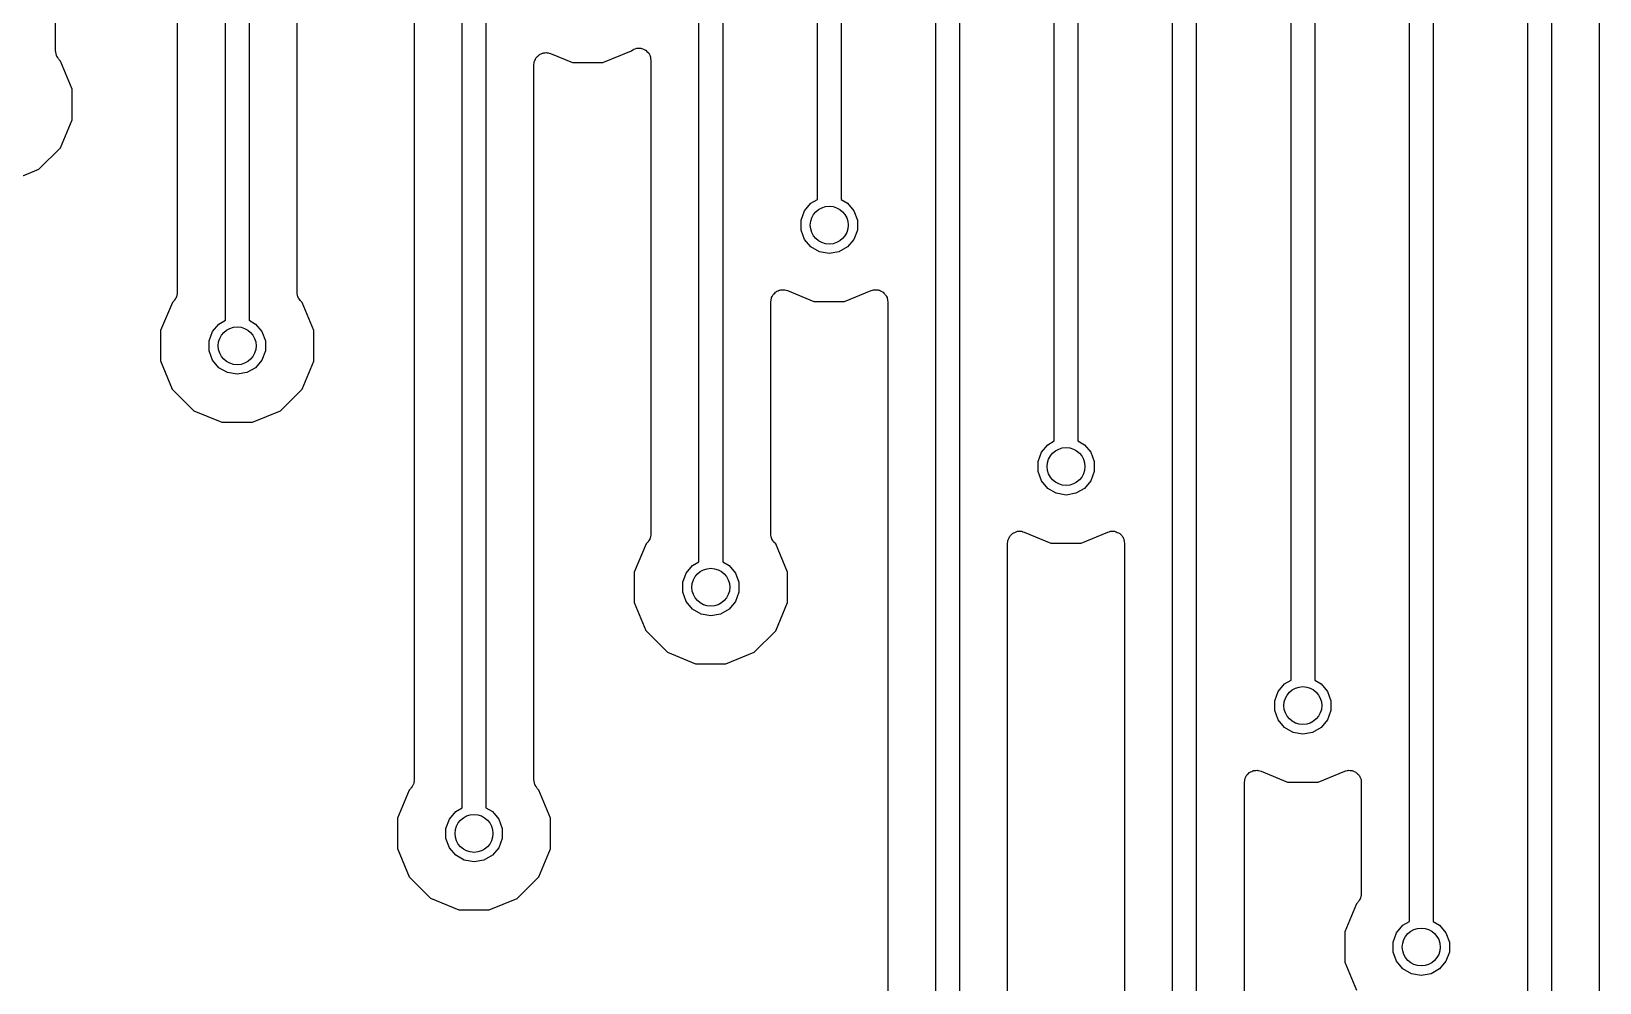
# Model space of a CAD drawing. Extents: x 70 to 225, y -126 to -70.
# Drawn here: x 109.32 to 125.87, y -107.48 to -97.44 of the extents above; entities that cross this region are included whole.
import ezdxf

# ---------------------------------------------------------------- set-up
doc = ezdxf.new("R2010")
doc.units = 0
doc.header["$MEASUREMENT"] = 0
doc.layers.add('BLACK', color=7, linetype='CONTINUOUS')

msp = doc.modelspace()

# ---------------------------------------------------------------- linework, layer by layer
at = {"layer": 'Black'}
for p, q in [((111.366, -100.333), (111.366, -85.4091)), ((111.616, -85.3573), (111.616, -100.333)), ((113.866, -105.637), (113.866, -85.4091)), ((114.116, -85.3573), (114.116, -105.637)), ((116.366, -103.037), (116.366, -85.4091)), ((116.616, -85.3573), (116.616, -103.037)), ((118.866, -108.112), (118.866, -85.4091)), ((119.116, -85.3573), (119.116, -108.112)), ((121.366, -110.637), (121.366, -85.4091)), ((121.616, -85.3573), (121.616, -110.637)), ((123.866, -106.837), (123.866, -85.4091)), ((124.116, -85.3573), (124.116, -106.837)), ((117.616, -99.0581), (117.616, -89.8502)), ((117.866, -89.8502), (117.866, -99.0581)), ((120.116, -101.762), (120.116, -89.8502)), ((120.366, -89.8502), (120.366, -101.762)), ((122.616, -104.133), (122.616, -89.8502)), ((122.866, -89.8502), (122.866, -104.133)), ((125.116, -112.787), (125.116, -89.8502)), ((125.366, -89.8502), (125.366, -112.787)), ((109.574, -97.6452), (109.574, -90.3958)), ((110.858, -90.4164), (110.858, -100.195)), ((112.124, -100.195), (112.124, -90.4165)), ((113.358, -90.4164), (113.358, -105.345)), ((125.874, -112.495), (125.874, -96.512)), ((109.575, -97.6507), (109.574, -97.6452)), ((109.575, -97.6562), (109.575, -97.6507)), ((109.579, -97.6723), (109.575, -97.6562)), ((109.582, -97.6887), (109.579, -97.6723)), ((114.681, -97.6824), (114.688, -97.677)), ((114.688, -97.677), (114.701, -97.6723)), ((114.701, -97.6723), (114.713, -97.6659)), ((114.713, -97.6659), (114.721, -97.6648)), ((114.721, -97.6648), (114.729, -97.662)), ((114.729, -97.662), (114.743, -97.662)), ((114.743, -97.662), (114.757, -97.6602)), ((114.757, -97.6602), (114.765, -97.662)), ((114.765, -97.662), (114.773, -97.662)), ((114.773, -97.662), (114.786, -97.6667)), ((114.786, -97.6667), (114.8, -97.6697)), ((114.8, -97.6697), (115.03, -97.7652)), ((115.351, -97.7655), (115.655, -97.6398)), ((115.655, -97.6398), (115.668, -97.6294)), ((115.668, -97.6294), (115.673, -97.6275)), ((115.673, -97.6275), (115.678, -97.6243)), ((115.678, -97.6243), (115.694, -97.62)), ((115.694, -97.62), (115.709, -97.6143)), ((115.709, -97.6143), (115.715, -97.6143)), ((115.715, -97.6143), (115.72, -97.6129)), ((115.72, -97.6129), (115.737, -97.6143)), ((115.737, -97.6143), (115.753, -97.6143)), ((115.753, -97.6143), (115.759, -97.6163)), ((115.759, -97.6163), (115.764, -97.6168)), ((115.764, -97.6168), (115.779, -97.6238)), ((115.779, -97.6238), (115.795, -97.6294)), ((115.795, -97.6294), (115.799, -97.6331)), ((115.799, -97.6331), (115.804, -97.6354)), ((115.804, -97.6354), (115.816, -97.6472)), ((115.816, -97.6472), (115.829, -97.6578)), ((115.829, -97.6578), (115.831, -97.6627)), ((115.831, -97.6627), (115.835, -97.6667)), ((115.835, -97.6667), (115.842, -97.6817)), ((109.585, -97.6934), (109.582, -97.6887)), ((109.586, -97.6988), (109.585, -97.6934)), ((109.596, -97.7124), (109.586, -97.6988)), ((109.604, -97.7268), (109.596, -97.7124)), ((109.608, -97.7304), (109.604, -97.7268)), ((109.611, -97.7349), (109.608, -97.7304)), ((109.627, -97.7502), (109.611, -97.7349)), ((109.749, -98.0473), (109.627, -97.7502)), ((114.624, -97.787), (114.627, -97.7733)), ((114.624, -105.345), (114.624, -97.787)), ((114.627, -97.7594), (114.631, -97.7518)), ((114.627, -97.7733), (114.627, -97.7594)), ((114.631, -97.7518), (114.632, -97.7436)), ((114.632, -97.7436), (114.639, -97.7315)), ((114.639, -97.7315), (114.644, -97.7187)), ((114.644, -97.7187), (114.65, -97.7126)), ((114.65, -97.7126), (114.654, -97.7054)), ((114.654, -97.7054), (114.665, -97.6965)), ((114.665, -97.6965), (114.674, -97.6862)), ((114.674, -97.6862), (114.681, -97.6824)), ((115.03, -97.7652), (115.351, -97.7655)), ((115.842, -97.6817), (115.851, -97.696)), ((115.851, -97.696), (115.852, -97.7015)), ((115.852, -97.7015), (115.854, -97.7066)), ((115.854, -97.7066), (115.855, -97.7231)), ((115.855, -97.7231), (115.858, -97.7394)), ((115.858, -97.7394), (115.858, -102.745)), ((109.749, -98.3688), (109.749, -98.0473)), ((109.626, -98.6656), (109.749, -98.3688)), ((109.398, -98.8927), (109.626, -98.6656)), ((109.101, -99.0155), (109.398, -98.8927)), ((117.616, -99.2121), (117.616, -99.0581)), ((117.866, -99.0581), (117.866, -99.2121)), ((117.445, -99.43), (117.481, -99.3318)), ((117.481, -99.3318), (117.548, -99.2516)), ((117.548, -99.2516), (117.616, -99.2121)), ((117.866, -99.2121), (117.935, -99.2516)), ((117.935, -99.2516), (118.002, -99.3318)), ((118.002, -99.3318), (118.038, -99.43)), ((117.445, -99.5346), (117.445, -99.43)), ((118.038, -99.43), (118.038, -99.5346)), ((117.481, -99.6329), (117.445, -99.5346)), ((117.548, -99.713), (117.481, -99.6329)), ((118.002, -99.6329), (117.935, -99.713)), ((118.038, -99.5346), (118.002, -99.6329)), ((117.638, -99.7653), (117.548, -99.713)), ((117.741, -99.7835), (117.638, -99.7653)), ((117.844, -99.7653), (117.741, -99.7835)), ((117.935, -99.713), (117.844, -99.7653)), ((110.807, -100.299), (110.683, -100.596)), ((110.821, -100.285), (110.807, -100.299)), ((110.824, -100.28), (110.821, -100.285)), ((110.829, -100.277), (110.824, -100.28)), ((110.837, -100.262), (110.829, -100.277)), ((110.846, -100.249), (110.837, -100.262)), ((110.848, -100.243), (110.846, -100.249)), ((110.851, -100.238), (110.848, -100.243)), ((110.854, -100.222), (110.851, -100.238)), ((110.858, -100.206), (110.854, -100.222)), ((110.858, -100.195), (110.857, -100.2)), ((110.857, -100.2), (110.858, -100.206)), ((112.125, -100.201), (112.124, -100.195)), ((112.125, -100.206), (112.125, -100.201)), ((112.129, -100.222), (112.125, -100.206)), ((112.132, -100.239), (112.129, -100.222)), ((112.135, -100.243), (112.132, -100.239)), ((112.136, -100.249), (112.135, -100.243)), ((112.146, -100.262), (112.136, -100.249)), ((112.154, -100.277), (112.146, -100.262)), ((112.158, -100.28), (112.154, -100.277)), ((112.161, -100.285), (112.158, -100.28)), ((112.177, -100.3), (112.161, -100.285)), ((112.299, -100.597), (112.177, -100.3)), ((117.124, -100.291), (117.127, -100.278)), ((117.124, -102.745), (117.124, -100.291)), ((117.127, -100.264), (117.131, -100.256)), ((117.127, -100.278), (117.127, -100.264)), ((117.131, -100.256), (117.132, -100.248)), ((117.132, -100.248), (117.139, -100.236)), ((117.139, -100.236), (117.144, -100.223)), ((117.144, -100.223), (117.15, -100.217)), ((117.15, -100.217), (117.154, -100.21)), ((117.154, -100.21), (117.165, -100.201)), ((117.165, -100.201), (117.174, -100.19)), ((117.174, -100.19), (117.181, -100.187)), ((117.181, -100.187), (117.188, -100.181)), ((117.188, -100.181), (117.201, -100.177)), ((117.201, -100.177), (117.213, -100.17)), ((117.213, -100.17), (117.221, -100.169)), ((117.221, -100.169), (117.229, -100.166)), ((117.229, -100.166), (117.243, -100.166)), ((117.243, -100.166), (117.257, -100.164)), ((117.257, -100.164), (117.265, -100.166)), ((117.265, -100.166), (117.273, -100.166)), ((117.273, -100.166), (117.286, -100.171)), ((117.286, -100.171), (117.3, -100.174)), ((117.3, -100.174), (117.58, -100.29)), ((117.58, -100.29), (117.901, -100.29)), ((117.901, -100.29), (118.183, -100.174)), ((118.183, -100.174), (118.196, -100.171)), ((118.196, -100.171), (118.209, -100.166)), ((118.209, -100.166), (118.218, -100.166)), ((118.218, -100.166), (118.226, -100.165)), ((118.226, -100.165), (118.24, -100.166)), ((118.24, -100.166), (118.253, -100.166)), ((118.253, -100.166), (118.261, -100.169)), ((118.261, -100.169), (118.27, -100.17)), ((118.27, -100.17), (118.282, -100.177)), ((118.282, -100.177), (118.295, -100.182)), ((118.295, -100.182), (118.301, -100.187)), ((118.301, -100.187), (118.309, -100.191)), ((118.309, -100.191), (118.318, -100.201)), ((118.318, -100.201), (118.329, -100.21)), ((118.329, -100.21), (118.333, -100.217)), ((118.333, -100.217), (118.339, -100.223)), ((118.339, -100.223), (118.344, -100.236)), ((118.344, -100.236), (118.351, -100.248)), ((118.351, -100.248), (118.352, -100.256)), ((118.352, -100.256), (118.355, -100.264)), ((118.355, -100.264), (118.356, -100.278)), ((118.356, -100.278), (118.358, -100.292)), ((118.358, -100.292), (118.358, -107.82)), ((111.298, -100.527), (111.366, -100.487)), ((111.366, -100.487), (111.366, -100.333)), ((111.616, -100.333), (111.616, -100.487)), ((111.616, -100.487), (111.685, -100.527)), ((110.683, -100.596), (110.683, -100.917)), ((111.195, -100.705), (111.231, -100.607)), ((111.231, -100.607), (111.298, -100.527)), ((111.685, -100.527), (111.752, -100.607)), ((111.752, -100.607), (111.788, -100.705)), ((112.299, -100.919), (112.299, -100.597)), ((111.195, -100.81), (111.195, -100.705)), ((111.231, -100.908), (111.195, -100.81)), ((111.788, -100.81), (111.752, -100.908)), ((111.788, -100.705), (111.788, -100.81)), ((110.683, -100.917), (110.806, -101.214)), ((111.298, -100.988), (111.231, -100.908)), ((111.388, -101.04), (111.298, -100.988)), ((111.685, -100.988), (111.594, -101.04)), ((111.752, -100.908), (111.685, -100.988)), ((112.176, -101.216), (112.299, -100.919)), ((111.491, -101.058), (111.388, -101.04)), ((111.594, -101.04), (111.491, -101.058)), ((110.806, -101.214), (111.033, -101.442)), ((111.948, -101.443), (112.176, -101.216)), ((111.033, -101.442), (111.33, -101.565)), ((111.651, -101.565), (111.948, -101.443)), ((111.33, -101.565), (111.651, -101.565)), ((119.981, -101.882), (120.048, -101.802)), ((120.048, -101.802), (120.116, -101.762)), ((120.366, -101.762), (120.435, -101.802)), ((120.435, -101.802), (120.502, -101.882)), ((119.945, -101.98), (119.981, -101.882)), ((119.945, -102.085), (119.945, -101.98)), ((120.502, -101.882), (120.538, -101.98)), ((120.538, -101.98), (120.538, -102.085)), ((119.981, -102.183), (119.945, -102.085)), ((120.538, -102.085), (120.502, -102.183)), ((120.048, -102.263), (119.981, -102.183)), ((120.138, -102.315), (120.048, -102.263)), ((120.241, -102.333), (120.138, -102.315)), ((120.344, -102.315), (120.241, -102.333)), ((120.435, -102.263), (120.344, -102.315)), ((120.502, -102.183), (120.435, -102.263)), ((115.837, -102.812), (115.829, -102.827)), ((115.846, -102.799), (115.837, -102.812)), ((115.848, -102.793), (115.846, -102.799)), ((115.851, -102.788), (115.848, -102.793)), ((115.854, -102.772), (115.851, -102.788)), ((115.858, -102.756), (115.854, -102.772)), ((115.858, -102.745), (115.857, -102.75)), ((115.857, -102.75), (115.858, -102.756)), ((117.125, -102.751), (117.124, -102.745)), ((117.125, -102.756), (117.125, -102.751)), ((117.129, -102.772), (117.125, -102.756)), ((117.132, -102.789), (117.129, -102.772)), ((117.135, -102.793), (117.132, -102.789)), ((117.136, -102.799), (117.135, -102.793)), ((117.146, -102.812), (117.136, -102.799)), ((117.154, -102.827), (117.146, -102.812)), ((119.627, -102.814), (119.631, -102.806)), ((119.631, -102.806), (119.632, -102.798)), ((119.632, -102.798), (119.639, -102.786)), ((119.639, -102.786), (119.644, -102.773)), ((119.644, -102.773), (119.65, -102.767)), ((119.65, -102.767), (119.654, -102.76)), ((119.654, -102.76), (119.665, -102.751)), ((119.665, -102.751), (119.674, -102.74)), ((119.674, -102.74), (119.681, -102.737)), ((119.681, -102.737), (119.688, -102.731)), ((119.688, -102.731), (119.701, -102.727)), ((119.701, -102.727), (119.713, -102.72)), ((119.713, -102.72), (119.721, -102.719)), ((119.721, -102.719), (119.729, -102.716)), ((119.729, -102.716), (119.743, -102.716)), ((119.743, -102.716), (119.757, -102.714)), ((119.757, -102.714), (119.765, -102.716)), ((119.765, -102.716), (119.773, -102.716)), ((119.773, -102.716), (119.786, -102.721)), ((119.786, -102.721), (119.8, -102.724)), ((119.8, -102.724), (120.08, -102.84)), ((120.401, -102.84), (120.683, -102.724)), ((120.683, -102.724), (120.696, -102.721)), ((120.696, -102.721), (120.709, -102.716)), ((120.709, -102.716), (120.718, -102.716)), ((120.718, -102.716), (120.726, -102.715)), ((120.726, -102.715), (120.74, -102.716)), ((120.74, -102.716), (120.753, -102.716)), ((120.753, -102.716), (120.761, -102.719)), ((120.761, -102.719), (120.77, -102.72)), ((120.77, -102.72), (120.782, -102.727)), ((120.782, -102.727), (120.795, -102.732)), ((120.795, -102.732), (120.801, -102.737)), ((120.801, -102.737), (120.809, -102.741)), ((120.809, -102.741), (120.818, -102.751)), ((120.818, -102.751), (120.829, -102.76)), ((120.829, -102.76), (120.833, -102.767)), ((120.833, -102.767), (120.839, -102.773)), ((120.839, -102.773), (120.844, -102.786)), ((120.844, -102.786), (120.851, -102.798)), ((120.851, -102.798), (120.852, -102.806)), ((120.852, -102.806), (120.855, -102.814)), ((115.807, -102.849), (115.683, -103.146)), ((115.821, -102.835), (115.807, -102.849)), ((115.824, -102.83), (115.821, -102.835)), ((115.829, -102.827), (115.824, -102.83)), ((117.158, -102.83), (117.154, -102.827)), ((117.161, -102.835), (117.158, -102.83)), ((117.177, -102.85), (117.161, -102.835)), ((117.299, -103.147), (117.177, -102.85)), ((119.624, -102.841), (119.627, -102.828)), ((119.624, -107.82), (119.624, -102.841)), ((119.627, -102.828), (119.627, -102.814)), ((120.08, -102.84), (120.401, -102.84)), ((120.855, -102.814), (120.856, -102.828)), ((120.856, -102.828), (120.858, -102.842)), ((120.858, -102.842), (120.858, -110.345)), ((116.231, -103.157), (116.298, -103.077)), ((116.298, -103.077), (116.366, -103.037)), ((116.616, -103.037), (116.685, -103.077)), ((116.685, -103.077), (116.752, -103.157)), ((115.683, -103.146), (115.683, -103.467)), ((116.195, -103.255), (116.231, -103.157)), ((116.195, -103.36), (116.195, -103.255)), ((116.752, -103.157), (116.788, -103.255)), ((116.788, -103.255), (116.788, -103.36)), ((117.299, -103.469), (117.299, -103.147)), ((115.683, -103.467), (115.806, -103.764)), ((116.231, -103.458), (116.195, -103.36)), ((116.298, -103.538), (116.231, -103.458)), ((116.752, -103.458), (116.685, -103.538)), ((116.788, -103.36), (116.752, -103.458)), ((117.176, -103.766), (117.299, -103.469)), ((116.388, -103.59), (116.298, -103.538)), ((116.491, -103.608), (116.388, -103.59)), ((116.594, -103.59), (116.491, -103.608)), ((116.685, -103.538), (116.594, -103.59)), ((115.806, -103.764), (116.033, -103.992)), ((116.948, -103.993), (117.176, -103.766)), ((116.033, -103.992), (116.33, -104.115)), ((116.33, -104.115), (116.651, -104.115)), ((116.651, -104.115), (116.948, -103.993)), ((122.616, -104.287), (122.616, -104.133)), ((122.866, -104.133), (122.866, -104.287)), ((122.548, -104.327), (122.616, -104.287)), ((122.866, -104.287), (122.935, -104.327)), ((122.445, -104.505), (122.481, -104.407)), ((122.481, -104.407), (122.548, -104.327)), ((122.935, -104.327), (123.002, -104.407)), ((123.002, -104.407), (123.038, -104.505)), ((122.445, -104.61), (122.445, -104.505)), ((122.481, -104.708), (122.445, -104.61)), ((123.038, -104.61), (123.002, -104.708)), ((123.038, -104.505), (123.038, -104.61)), ((122.548, -104.788), (122.481, -104.708)), ((122.638, -104.84), (122.548, -104.788)), ((122.935, -104.788), (122.844, -104.84)), ((123.002, -104.708), (122.935, -104.788)), ((122.741, -104.858), (122.638, -104.84)), ((122.844, -104.84), (122.741, -104.858)), ((122.144, -105.298), (122.15, -105.292)), ((122.15, -105.292), (122.154, -105.285)), ((122.154, -105.285), (122.165, -105.276)), ((122.165, -105.276), (122.174, -105.265)), ((122.174, -105.265), (122.181, -105.262)), ((122.181, -105.262), (122.188, -105.256)), ((122.188, -105.256), (122.201, -105.252)), ((122.201, -105.252), (122.213, -105.245)), ((122.213, -105.245), (122.221, -105.244)), ((122.221, -105.244), (122.229, -105.241)), ((122.229, -105.241), (122.243, -105.241)), ((122.243, -105.241), (122.257, -105.239)), ((122.257, -105.239), (122.265, -105.241)), ((122.265, -105.241), (122.273, -105.241)), ((122.273, -105.241), (122.286, -105.246)), ((122.286, -105.246), (122.3, -105.249)), ((122.3, -105.249), (122.58, -105.365)), ((122.901, -105.365), (123.183, -105.249)), ((123.183, -105.249), (123.196, -105.246)), ((123.196, -105.246), (123.209, -105.241)), ((123.209, -105.241), (123.218, -105.241)), ((123.218, -105.241), (123.226, -105.24)), ((123.226, -105.24), (123.24, -105.241)), ((123.24, -105.241), (123.253, -105.241)), ((123.253, -105.241), (123.261, -105.244)), ((123.261, -105.244), (123.27, -105.245)), ((123.27, -105.245), (123.282, -105.252)), ((123.282, -105.252), (123.295, -105.257)), ((123.295, -105.257), (123.301, -105.262)), ((123.301, -105.262), (123.309, -105.266)), ((123.309, -105.266), (123.318, -105.276)), ((123.318, -105.276), (123.329, -105.285)), ((123.329, -105.285), (123.333, -105.292)), ((123.333, -105.292), (123.339, -105.298)), ((113.307, -105.449), (113.183, -105.746)), ((113.321, -105.435), (113.307, -105.449)), ((113.324, -105.43), (113.321, -105.435)), ((113.329, -105.427), (113.324, -105.43)), ((113.337, -105.412), (113.329, -105.427)), ((113.346, -105.399), (113.337, -105.412)), ((113.348, -105.393), (113.346, -105.399)), ((113.351, -105.388), (113.348, -105.393)), ((113.354, -105.372), (113.351, -105.388)), ((113.358, -105.356), (113.354, -105.372)), ((113.358, -105.345), (113.357, -105.35)), ((113.357, -105.35), (113.358, -105.356)), ((114.625, -105.351), (114.624, -105.345)), ((114.625, -105.356), (114.625, -105.351)), ((114.629, -105.372), (114.625, -105.356)), ((114.632, -105.389), (114.629, -105.372)), ((114.635, -105.393), (114.632, -105.389)), ((114.636, -105.399), (114.635, -105.393)), ((114.646, -105.412), (114.636, -105.399)), ((114.654, -105.427), (114.646, -105.412)), ((114.658, -105.43), (114.654, -105.427)), ((114.661, -105.435), (114.658, -105.43)), ((114.677, -105.45), (114.661, -105.435)), ((114.799, -105.747), (114.677, -105.45)), ((122.124, -105.366), (122.127, -105.353)), ((122.124, -110.345), (122.124, -105.366)), ((122.127, -105.339), (122.131, -105.331)), ((122.127, -105.353), (122.127, -105.339)), ((122.131, -105.331), (122.132, -105.323)), ((122.132, -105.323), (122.139, -105.311)), ((122.139, -105.311), (122.144, -105.298)), ((122.58, -105.365), (122.901, -105.365)), ((123.339, -105.298), (123.344, -105.311)), ((123.344, -105.311), (123.351, -105.323)), ((123.351, -105.323), (123.352, -105.331)), ((123.352, -105.331), (123.355, -105.339)), ((123.355, -105.339), (123.356, -105.353)), ((123.356, -105.353), (123.358, -105.367)), ((123.358, -105.367), (123.358, -106.545)), ((113.183, -105.746), (113.183, -106.067)), ((113.695, -105.855), (113.731, -105.757)), ((113.731, -105.757), (113.798, -105.677)), ((113.798, -105.677), (113.866, -105.637)), ((114.116, -105.637), (114.185, -105.677)), ((114.185, -105.677), (114.252, -105.757)), ((114.252, -105.757), (114.288, -105.855)), ((114.799, -106.069), (114.799, -105.747)), ((113.695, -105.96), (113.695, -105.855)), ((114.288, -105.855), (114.288, -105.96)), ((113.183, -106.067), (113.306, -106.364)), ((113.731, -106.058), (113.695, -105.96)), ((113.798, -106.138), (113.731, -106.058)), ((114.252, -106.058), (114.185, -106.138)), ((114.288, -105.96), (114.252, -106.058)), ((114.676, -106.366), (114.799, -106.069)), ((113.888, -106.19), (113.798, -106.138)), ((113.991, -106.208), (113.888, -106.19)), ((114.094, -106.19), (113.991, -106.208)), ((114.185, -106.138), (114.094, -106.19)), ((113.306, -106.364), (113.533, -106.592)), ((114.448, -106.593), (114.676, -106.366)), ((113.533, -106.592), (113.83, -106.715)), ((114.151, -106.715), (114.448, -106.593)), ((123.337, -106.612), (123.329, -106.627)), ((123.346, -106.599), (123.337, -106.612)), ((123.348, -106.593), (123.346, -106.599)), ((123.351, -106.588), (123.348, -106.593)), ((123.354, -106.572), (123.351, -106.588)), ((123.358, -106.556), (123.354, -106.572)), ((123.358, -106.545), (123.357, -106.55)), ((123.357, -106.55), (123.358, -106.556)), ((113.83, -106.715), (114.151, -106.715)), ((123.307, -106.649), (123.183, -106.946)), ((123.321, -106.635), (123.307, -106.649)), ((123.324, -106.63), (123.321, -106.635)), ((123.329, -106.627), (123.324, -106.63)), ((123.183, -106.946), (123.183, -107.267)), ((123.731, -106.957), (123.798, -106.877)), ((123.798, -106.877), (123.866, -106.837)), ((124.116, -106.837), (124.185, -106.877)), ((124.185, -106.877), (124.252, -106.957)), ((123.695, -107.055), (123.731, -106.957)), ((123.695, -107.16), (123.695, -107.055)), ((124.252, -106.957), (124.288, -107.055)), ((124.288, -107.055), (124.288, -107.16)), ((123.183, -107.267), (123.306, -107.564)), ((123.731, -107.258), (123.695, -107.16)), ((123.798, -107.338), (123.731, -107.258)), ((124.252, -107.258), (124.185, -107.338)), ((124.288, -107.16), (124.252, -107.258)), ((123.888, -107.39), (123.798, -107.338)), ((123.991, -107.408), (123.888, -107.39)), ((124.094, -107.39), (123.991, -107.408)), ((124.185, -107.338), (124.094, -107.39))]:
    msp.add_line(p, q, dxfattribs=at)
for centre in [(117.741, -99.4823), (111.491, -100.757), (120.241, -102.032), (116.491, -103.307), (122.741, -104.557), (113.991, -105.907), (123.991, -107.107)]:
    msp.add_circle(centre, 0.2, dxfattribs=at)

doc.saveas('drawing.dxf')
